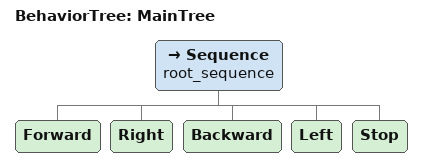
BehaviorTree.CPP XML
<root BTCPP_format="4" >
  <BehaviorTree ID="MainTree">
    <Sequence name="root_sequence">
      <Forward  />
      <Right  />
      <Backward />
      <Left />0
      <Stop />
    </Sequence>
  </BehaviorTree>
</root>
